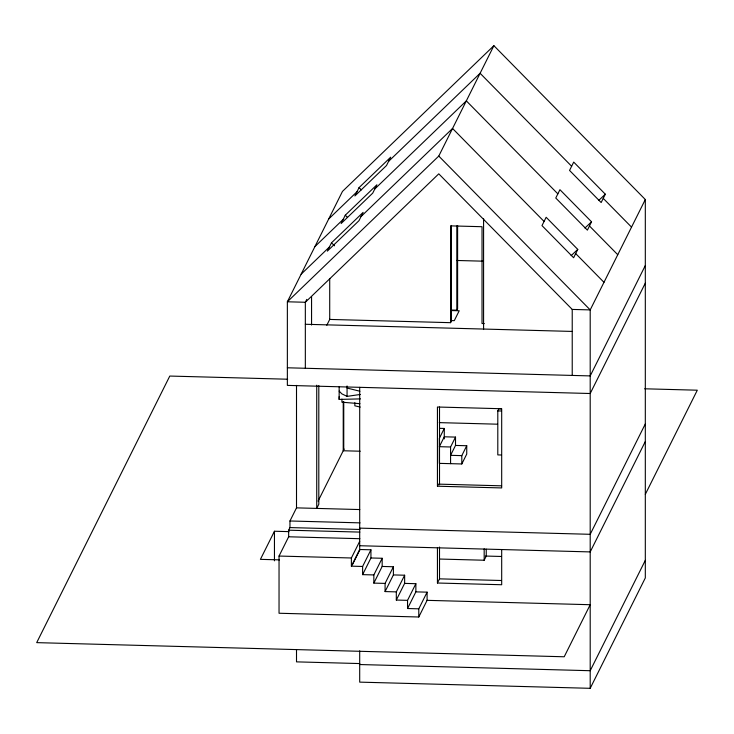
<?xml version="1.0" encoding="UTF-8"?>
<svg xmlns="http://www.w3.org/2000/svg" width="734" height="734" viewBox="0 0 734 734"><rect width="100%" height="100%" fill="white"/><g stroke="black" fill="none" stroke-linecap="round" stroke-linejoin="round"><path stroke-width="1.1" d="M360.513 398.883L339.154 399.424L339.191 396.608M331.511 242.798L327.346 251.129L358.963 220.705L363.119 212.374L331.511 242.798L334.53 245.807M345.283 215.2L341.127 223.531L372.734 193.115L376.9 184.785L345.283 215.2L347.549 217.466M359.064 187.61L354.898 195.941L386.515 165.517L390.671 157.186L359.064 187.61L361.33 189.867M306.766 299.38L305.335 302.27L305.335 368.266M326.795 325.281L329.841 319.18M645.314 283.131L590.2 393.507L287.361 385.387L287.361 301.784L438.776 156.067L493.89 45.682L645.314 199.529L645.314 577.933L590.2 688.318L359.697 682.134L359.697 650.829M289.049 531.636L274.452 531.242L260.414 559.354L279.507 559.868M427.096 592.164L418.784 608.825L407.544 608.523L415.866 591.87L427.096 592.164L427.096 600.339L418.784 617L279.039 613.248L279.039 556.051L288.655 536.783L288.655 530.187L289.958 527.581L289.958 520.984L296.508 507.864L296.508 385.378M318.088 501.12L344.09 449.043M329.713 278.461L329.713 319.428L450.584 322.676L451.364 321.107L451.364 225.448M451.144 310.023L456.823 310.179L457.603 308.61L457.603 225.476M351.384 566.162L359.697 549.5L370.936 549.803L362.614 566.464L351.384 566.162L351.384 557.987L359.697 541.334M352.421 564.712L359.697 550.133M370.936 557.978L382.166 558.271L373.845 574.933L362.614 574.639L370.936 557.978L370.936 549.803M439.785 428.335L444.281 428.454L439.345 438.345L439.345 463.365L461.805 463.961L466.741 454.071L466.741 445.731L455.511 445.437L450.575 455.328L461.805 455.63L466.741 445.731M382.166 566.446L393.396 566.749L385.084 583.411L373.845 583.108L382.166 566.446L382.166 558.271M450.575 446.988L455.511 437.097L444.281 436.794L439.345 446.685L450.575 446.988L450.575 463.668M437.436 486.211L437.436 407.012L501.689 408.737L501.689 487.936L437.436 486.211L438.473 484.128L501.597 485.825M393.396 574.924L404.636 575.217L396.314 591.879L385.084 591.576L393.396 574.924L393.396 566.749M404.636 583.392L415.866 583.695L407.544 600.357L396.314 600.054L404.636 583.392L404.636 575.217M577.768 249.404L573.612 257.735L541.995 225.613L546.151 217.282L577.768 249.404L571.162 255.625M591.54 221.806L587.384 230.137L555.776 198.024L559.932 189.693L591.54 221.806L584.943 228.026M605.321 194.207L601.164 202.538L569.547 170.426L573.713 162.095L605.321 194.207L598.715 200.437M501.239 454.997L497.799 454.906L497.799 410.902L498.836 408.82L501.129 408.884M501.689 549.537L501.689 584.741L437.436 583.016L439.51 578.851L439.51 547.059M645.314 199.529L590.2 309.904L590.2 688.318M439.565 559.042L484.174 560.235L486.247 556.069L486.247 549.216M645.314 265.524L590.2 375.909L287.361 367.789M645.314 423.931L590.2 534.306L359.697 528.131M645.314 441.529L590.2 551.913L359.697 545.729M645.314 494.331L697.3 390.204L644.663 388.791M645.314 560.336L590.2 670.711L359.697 664.536M493.89 45.682L342.466 191.409L287.361 301.784L305.335 302.27L438.776 173.839L572.226 309.427L590.2 309.904L438.776 156.067M328.685 218.998L356.981 191.776M388.598 161.352L480.109 73.281L571.63 166.26M314.914 246.596L343.209 219.365M374.817 188.95L466.338 100.879L557.849 193.859M301.133 274.195L329.428 246.963M361.036 216.539L452.557 128.468L544.077 221.448M339.154 391.084L341.824 393.837L347.063 396.378L360.321 394.461M456.658 260.469L483.027 261.176M451.208 310.555L459.209 310.766L454.273 320.657L450.841 320.565M484.284 323.575L482.036 323.52L482.036 226.714L450.584 225.87L450.584 322.676M305.335 324.272L572.226 331.429M287.655 379.221L169.793 376.056L36.7 642.635L564.207 656.774L590.2 604.715L427.023 600.339M497.799 410.902L501.239 410.994M439.253 422.628L497.606 424.197M360.22 451.217L343.228 450.759L343.228 401.535M296.508 507.864L359.807 509.561M289.958 520.984L360.036 522.865M289.958 527.581L360.036 529.462M288.655 530.187L359.871 532.095M288.655 536.783L359.871 538.701M485.321 556.042L501.432 556.473M279.039 556.051L351.384 557.987M439.51 578.851L501.515 580.511M359.807 663.564L296.508 661.866L296.508 649.764M359.935 403.682L341.925 402.204L341.925 399.076M359.88 391.231L347.063 388.038M360.256 407.076L354.843 405.81L354.843 402.682M603.238 198.373L631.534 227.118M589.466 225.971L617.753 254.716M575.685 253.569L603.981 282.315M572.226 309.427L572.226 375.423M484.174 548.812L484.174 560.235M483.578 218.613L483.578 329.538M461.805 455.63L461.805 463.961M456.823 225.898L456.823 310.179M455.511 437.097L455.511 445.437M444.281 428.454L444.281 438.877M439.51 406.994L439.51 484.835M437.436 547.812L437.436 583.016M418.784 608.825L418.784 617M415.866 583.695L415.866 591.87M407.544 600.357L407.544 608.523M396.314 591.879L396.314 600.054M385.084 583.411L385.084 591.576M373.845 574.933L373.845 583.108M362.614 566.464L362.614 574.639M359.697 387.323L359.697 550.298M347.063 385.956L347.063 396.378M343.751 401.645L343.751 449.722M339.154 386.919L339.154 399.424M318.804 385.598L318.804 504.24L316.73 508.405L316.73 385.203M311.565 296.6L311.565 325.052M274.452 531.242L274.452 560.831"/></g></svg>
